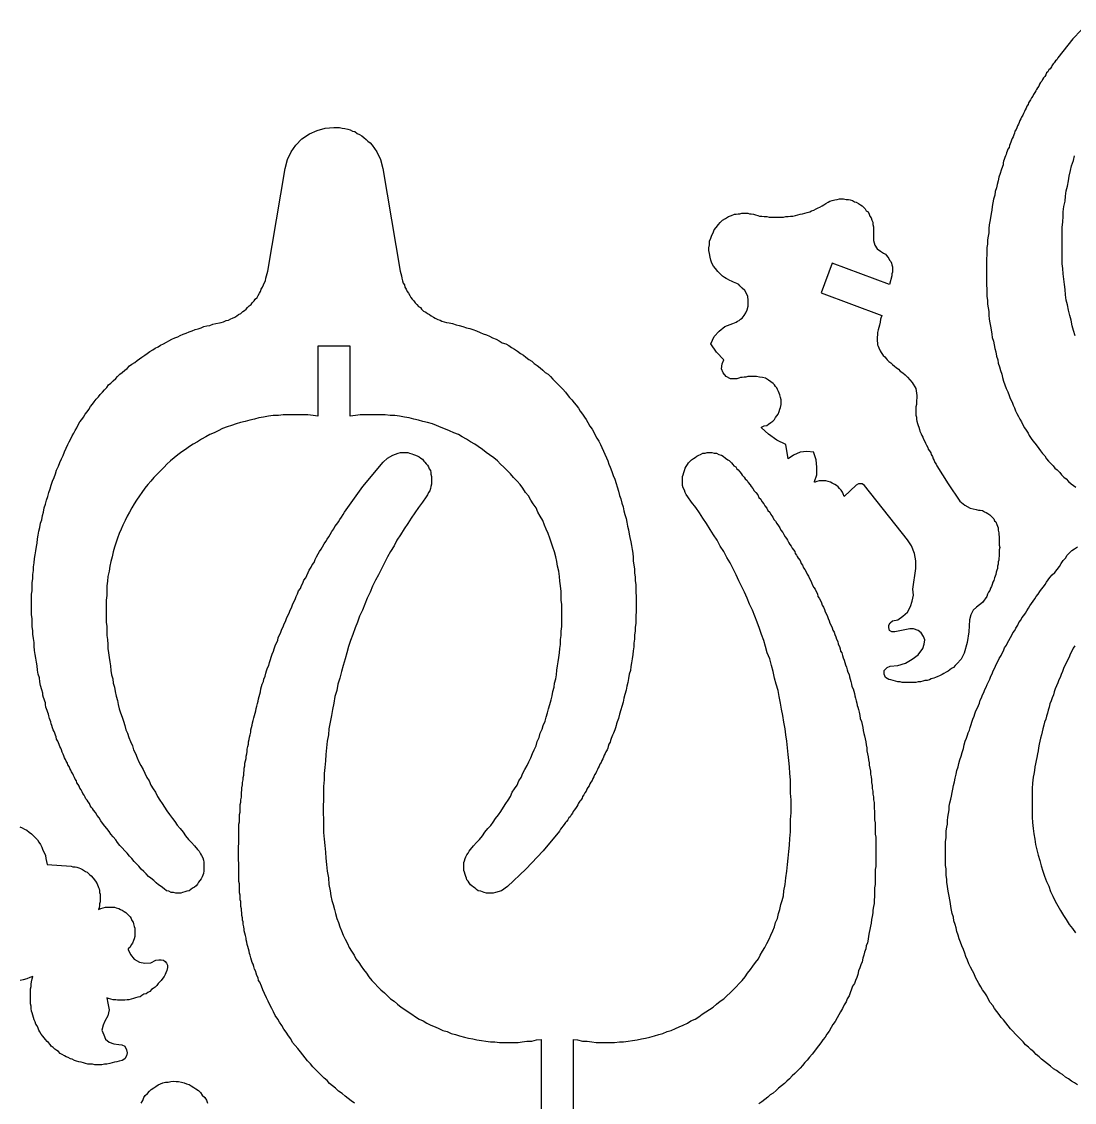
# Model space of a CAD drawing. Extents: x 6 to 899, y 6 to 466.
# Drawn here: x 244 to 441.8, y 258.7 to 461.8 of the extents above; entities that cross this region are included whole.
import ezdxf

# ---------------------------------------------------------------- set-up
doc = ezdxf.new("R2010")
doc.units = 0
doc.header["$MEASUREMENT"] = 0
doc.layers.add('DEFAULT_LAYER', color=1, linetype='Continuous')

msp = doc.modelspace()

# ---------------------------------------------------------------- linework, layer by layer
at = {"layer": 'DEFAULT_LAYER'}
for points in [[(444.67, 461.78), (441.54, 458.53), (438.73, 454.95), (438.51, 454.61), (438.29, 454.39), (438.06, 454.05), (437.84, 453.83), (437.61, 453.49), (437.5, 453.27), (437.28, 452.93), (437.05, 452.71), (436.83, 452.37), (436.61, 452.15), (436.49, 451.81), (436.27, 451.48), (436.05, 451.25), (435.82, 450.92), (435.71, 450.58), (435.49, 450.36), (435.26, 450.02), (435.15, 449.68), (434.93, 449.35), (434.7, 449.01), (434.59, 448.79), (434.37, 448.45), (434.14, 448.12), (434.03, 447.78), (433.8, 447.44), (433.58, 447.11), (433.47, 446.88), (433.24, 446.55), (433.13, 446.21), (432.91, 445.88), (432.8, 445.54), (432.57, 445.2), (432.46, 444.87), (432.24, 444.53), (432.12, 444.19), (431.9, 443.86), (431.79, 443.52), (431.56, 443.19), (431.45, 442.85), (431.34, 442.51), (431.12, 442.18), (431, 441.84), (430.89, 441.51), (430.67, 441.17), (430.56, 440.83), (430.44, 440.5), (430.33, 440.16), (430.11, 439.83), (430, 439.49), (429.88, 439.15), (429.77, 438.82), (429.66, 438.48), (429.55, 438.15), (429.32, 437.81), (429.21, 437.47), (429.1, 437.14), (428.99, 436.8), (428.88, 436.58), (428.76, 436.24), (428.65, 435.9), (428.54, 435.57), (428.43, 435.23), (428.43, 434.9), (428.32, 434.56), (428.09, 433.89), (427.87, 433.22), (427.64, 432.54), (427.53, 431.87), (427.31, 431.2), (427.2, 430.53), (426.97, 429.85), (426.86, 429.18), (426.63, 428.4), (426.52, 427.73), (426.41, 427.05), (426.3, 426.38), (426.19, 425.71), (426.07, 424.93), (425.96, 424.25), (425.85, 423.58), (425.74, 422.91), (425.74, 422.12), (425.63, 421.45), (425.51, 420.78), (425.51, 420), (425.4, 419.32), (425.4, 418.65), (425.4, 417.98), (425.29, 417.2), (425.29, 416.52), (425.29, 415.85), (425.29, 415.07), (425.29, 414.39), (425.29, 413.72), (425.29, 412.94), (425.29, 412.27), (425.4, 411.59), (425.4, 410.81), (425.4, 410.14), (425.51, 409.47), (425.51, 408.68), (425.63, 408.01), (425.74, 407.34), (425.74, 406.66), (425.85, 405.88), (425.96, 405.21), (426.07, 404.54), (426.19, 403.86), (426.3, 403.08), (426.41, 402.41), (426.63, 401.73), (426.75, 401.06), (426.86, 400.39), (427.08, 399.72), (427.2, 398.93), (427.42, 398.26), (427.53, 397.59), (427.76, 396.92), (427.98, 396.25), (428.2, 395.57), (428.32, 394.9), (428.54, 394.23), (428.76, 393.56), (428.99, 392.88), (429.32, 392.21), (429.55, 391.54), (429.77, 390.98), (430.11, 390.31), (430.33, 389.75), (430.56, 389.19), (430.78, 388.63), (431, 388.18), (431.34, 387.62), (431.56, 387.06), (431.9, 386.61), (432.12, 386.05), (432.46, 385.49), (432.8, 385.04), (433.13, 384.48), (433.36, 384.03), (433.69, 383.47), (434.03, 383.03), (434.37, 382.58), (434.81, 382.02), (435.15, 381.57), (435.49, 381.12), (435.82, 380.67), (436.27, 380.22), (436.61, 379.66), (436.94, 379.22), (437.39, 378.77), (437.84, 378.32), (438.17, 377.87), (438.62, 377.54), (439.07, 377.09), (439.41, 376.64), (439.85, 376.19), (440.3, 375.86), (440.75, 375.41), (441.2, 374.96), (441.65, 374.62), (442.1, 374.29)], [(441.98, 402.74), (441.65, 403.75), (441.42, 404.65), (441.2, 405.66), (440.97, 406.55), (440.75, 407.56), (440.53, 408.57), (440.3, 409.47), (440.19, 410.47), (440.08, 411.48), (439.97, 412.38), (439.85, 413.39), (439.74, 414.39), (439.63, 415.4), (439.52, 416.3), (439.52, 417.31), (439.52, 418.32), (439.52, 419.32), (439.52, 420.22), (439.52, 421.23), (439.52, 422.24), (439.52, 423.13), (439.63, 424.14), (439.74, 425.15), (439.74, 426.05), (439.85, 427.05), (440.08, 428.06), (440.19, 428.96), (440.3, 429.97), (440.53, 430.86), (440.75, 431.87), (440.86, 432.77), (441.09, 433.78), (441.31, 434.67), (441.65, 435.68), (441.87, 436.58)], [(306.61, 258.57), (305.94, 259.02), (305.38, 259.47), (304.82, 259.92), (304.26, 260.37), (303.59, 260.82), (303.03, 261.38), (302.47, 261.82), (301.91, 262.27), (301.46, 262.83), (300.9, 263.28), (300.34, 263.84), (299.78, 264.4), (299.33, 264.85), (298.77, 265.41), (298.32, 265.97), (297.76, 266.53), (297.31, 267.09), (296.87, 267.65), (296.42, 268.21), (295.97, 268.88), (295.41, 269.44), (294.96, 270), (294.62, 270.67), (294.18, 271.23), (293.73, 271.91), (293.28, 272.47), (292.94, 273.14), (292.5, 273.81), (292.16, 274.37), (291.71, 275.04), (291.38, 275.72), (291.04, 276.39), (290.7, 277.06), (290.37, 277.73), (290.03, 278.4), (289.7, 279.19), (289.36, 279.86), (289.14, 280.53), (288.8, 281.32), (288.58, 281.65), (288.46, 282.1), (288.24, 282.55), (288.13, 283), (288.02, 283.33), (287.79, 283.78), (287.68, 284.23), (287.57, 284.68), (287.34, 285.01), (287.23, 285.46), (287.12, 285.91), (287.01, 286.36), (286.89, 286.69), (286.78, 287.14), (286.67, 287.59), (286.56, 288.04), (286.45, 288.38), (286.33, 288.82), (286.22, 289.27), (286.22, 289.61), (286.11, 290.06), (286, 290.5), (285.89, 290.95), (285.89, 291.29), (285.77, 291.74), (285.66, 292.18), (285.66, 292.63), (285.55, 292.97), (285.55, 293.42), (285.44, 293.86), (285.44, 294.31), (285.33, 294.76), (285.33, 295.1), (285.21, 295.55), (285.21, 295.99), (285.21, 296.44), (285.1, 296.78), (285.1, 297.23), (285.1, 297.67), (284.99, 298.12), (284.99, 298.57), (284.99, 299.02), (284.99, 299.35), (284.99, 299.8), (284.88, 300.25), (284.88, 300.7), (284.88, 301.15), (284.88, 301.59), (284.88, 301.93), (284.88, 302.38), (284.88, 302.83), (284.88, 303.28), (284.88, 303.72), (284.77, 304.17), (284.77, 304.62), (284.77, 305.07), (284.77, 305.52), (284.77, 305.96), (284.77, 306.41), (284.77, 306.86), (284.88, 307.31), (284.88, 307.76), (284.88, 308.2), (284.88, 308.65), (284.88, 309.1), (284.88, 309.55), (284.88, 310), (284.88, 310.45), (284.88, 311.01), (284.99, 311.45), (284.99, 311.9), (284.99, 312.35), (284.99, 312.8), (285.1, 313.25), (285.1, 313.81), (285.1, 314.25), (285.1, 314.7), (285.21, 315.15), (285.21, 315.6), (285.33, 316.05), (285.33, 316.49), (285.33, 316.94), (285.44, 317.39), (285.44, 317.84), (285.55, 318.4), (285.55, 318.85), (285.66, 319.3), (285.66, 319.74), (285.77, 320.19), (285.77, 320.64), (285.89, 321.09), (285.89, 321.54), (286, 321.98), (286, 322.43), (286.11, 322.88), (286.22, 323.33), (286.22, 323.78), (286.33, 324.23), (286.45, 324.67), (286.45, 325.12), (286.56, 325.57), (286.67, 326.02), (286.67, 326.47), (286.78, 326.91), (286.89, 327.36), (287.01, 327.81), (287.12, 328.26), (287.12, 328.71), (287.23, 329.15), (287.34, 329.6), (287.45, 330.05), (287.57, 330.5), (287.68, 330.95), (287.79, 331.4), (287.9, 331.84), (288.02, 332.29), (288.13, 332.74), (288.24, 333.19), (288.35, 333.64), (288.46, 334.08), (288.58, 334.53), (288.69, 334.98), (288.8, 335.43), (288.91, 335.88), (289.02, 336.44), (289.14, 336.88), (289.25, 337.33), (289.47, 337.78), (289.58, 338.23), (289.81, 338.79), (289.92, 339.35), (290.03, 339.8), (290.26, 340.36), (290.48, 340.81), (290.59, 341.37), (290.82, 341.93), (290.93, 342.37), (291.15, 342.93), (291.38, 343.49), (291.49, 343.94), (291.71, 344.5), (291.94, 345.06), (292.16, 345.51), (292.27, 346.07), (292.5, 346.52), (292.72, 347.08), (292.94, 347.64), (293.17, 348.09), (293.39, 348.65), (293.62, 349.1), (293.84, 349.66), (294.06, 350.22), (294.29, 350.66), (294.51, 351.22), (294.74, 351.67), (294.96, 352.23), (295.19, 352.79), (295.41, 353.24), (295.63, 353.8), (295.86, 354.25), (296.08, 354.81), (296.42, 355.26), (296.64, 355.82), (296.87, 356.27), (297.09, 356.83), (297.43, 357.27), (297.65, 357.72), (297.87, 358.28), (298.1, 358.73), (298.43, 359.29), (298.66, 359.74), (298.99, 360.19), (299.22, 360.75), (299.44, 361.2), (299.78, 361.76), (300, 362.2), (300.34, 362.65), (300.56, 363.1), (300.9, 363.66), (301.23, 364.11), (301.46, 364.56), (301.79, 365), (302.02, 365.45), (302.36, 366.01), (302.69, 366.46), (302.92, 366.91), (303.25, 367.36), (303.59, 367.81), (303.81, 368.25), (304.15, 368.7), (304.48, 369.15), (304.71, 369.6), (308.18, 374.41), (311.99, 379.01), (312.77, 379.79), (313.78, 380.35), (314.79, 380.69), (315.24, 380.8), (315.69, 380.8), (316.13, 380.8), (316.58, 380.8), (316.92, 380.69), (317.37, 380.58), (317.7, 380.46), (318.04, 380.35), (318.49, 380.13), (318.71, 380.02), (319.05, 379.79), (319.38, 379.57), (319.61, 379.23), (319.83, 379.01), (320.06, 378.67), (320.28, 378.45), (320.5, 378.11), (320.62, 377.78), (320.84, 377.44), (320.95, 377.1), (320.95, 376.77), (321.06, 376.32), (321.06, 375.98), (321.06, 375.65), (321.06, 375.2), (321.06, 374.86), (320.95, 374.41), (320.84, 374.08), (320.73, 373.63), (320.5, 373.29), (320.28, 372.85), (320.06, 372.51), (319.38, 371.5), (318.6, 370.49), (317.93, 369.49), (317.26, 368.48), (316.58, 367.47), (315.91, 366.46), (315.24, 365.34), (314.57, 364.33), (314.01, 363.32), (313.33, 362.2), (312.77, 361.2), (312.21, 360.07), (311.65, 358.95), (311.09, 357.83), (310.53, 356.83), (309.97, 355.71), (309.53, 354.59), (308.96, 353.47), (308.52, 352.34), (308.07, 351.22), (307.51, 350.1), (307.17, 348.98), (306.72, 347.86), (306.28, 346.63), (305.83, 345.51), (305.49, 344.39), (305.16, 343.16), (304.82, 342.04), (304.48, 340.81), (304.15, 339.69), (303.81, 338.45), (303.48, 337.33), (303.25, 336.1), (302.92, 334.98), (302.69, 333.75), (302.47, 332.52), (302.24, 331.4), (302.02, 330.16), (301.79, 328.93), (301.68, 327.81), (301.46, 326.58), (301.35, 325.35), (301.23, 324.11), (301.12, 322.88), (301.01, 321.65), (300.9, 320.53), (300.9, 319.3), (300.79, 318.06), (300.79, 316.83), (300.79, 315.6), (300.67, 314.37), (300.67, 313.13), (300.79, 311.9), (300.79, 310.67), (300.79, 309.44), (300.9, 308.2), (301.01, 306.97), (301.12, 305.74), (301.23, 304.62), (301.35, 303.39), (301.46, 302.15), (301.68, 300.92), (301.79, 299.69), (302.02, 298.46), (302.13, 297.56), (302.36, 296.67), (302.58, 295.88), (302.8, 294.98), (303.03, 294.2), (303.25, 293.3), (303.59, 292.52), (303.81, 291.74), (304.15, 290.95), (304.48, 290.17), (304.82, 289.38), (305.27, 288.6), (305.6, 287.81), (306.05, 287.14), (306.5, 286.36), (306.84, 285.69), (307.4, 285.01), (307.84, 284.34), (308.29, 283.67), (308.85, 283), (309.3, 282.33), (309.86, 281.65), (310.42, 281.09), (310.98, 280.42), (311.54, 279.86), (312.21, 279.3), (312.77, 278.74), (313.33, 278.18), (314.01, 277.73), (314.68, 277.17), (315.35, 276.61), (316.02, 276.16), (316.7, 275.72), (317.37, 275.27), (318.04, 274.82), (318.71, 274.37), (319.5, 274.04), (320.17, 273.59), (320.95, 273.25), (321.74, 272.91), (322.41, 272.58), (323.19, 272.24), (323.98, 272.02), (324.76, 271.68), (325.55, 271.46), (326.33, 271.23), (327.23, 271.01), (328.01, 270.79), (328.79, 270.67), (329.58, 270.45), (330.47, 270.34), (331.26, 270.23), (332.16, 270.11), (332.94, 270.11), (333.84, 270), (334.73, 270), (335.52, 270), (336.41, 270), (337.31, 270), (338.09, 270.11), (338.99, 270.23), (339.89, 270.23), (340.78, 270.45), (341.68, 270.56), (341.68, 255.1)], [(347.73, 255.1), (347.73, 270.56), (348.51, 270.45), (349.41, 270.23), (350.3, 270.23), (351.2, 270.11), (351.98, 270), (352.88, 270), (353.78, 270), (354.56, 270), (355.46, 270), (356.35, 270.11), (357.14, 270.11), (358.03, 270.23), (358.82, 270.34), (359.72, 270.45), (360.5, 270.67), (361.28, 270.79), (362.07, 271.01), (362.96, 271.23), (363.75, 271.46), (364.53, 271.68), (365.32, 272.02), (366.1, 272.24), (366.89, 272.58), (367.56, 272.91), (368.34, 273.25), (369.13, 273.59), (369.8, 274.04), (370.58, 274.37), (371.25, 274.82), (371.93, 275.27), (372.6, 275.72), (373.27, 276.16), (373.94, 276.61), (374.62, 277.17), (375.29, 277.73), (375.96, 278.18), (376.52, 278.74), (377.19, 279.3), (377.75, 279.86), (378.31, 280.42), (378.87, 281.09), (379.43, 281.65), (379.99, 282.33), (380.44, 283), (381, 283.67), (381.45, 284.34), (381.9, 285.01), (382.46, 285.69), (382.79, 286.36), (383.24, 287.14), (383.69, 287.81), (384.03, 288.6), (384.47, 289.38), (384.81, 290.17), (385.15, 290.95), (385.48, 291.74), (385.71, 292.52), (386.04, 293.3), (386.27, 294.2), (386.49, 294.98), (386.71, 295.88), (386.94, 296.67), (387.16, 297.56), (387.27, 298.46), (387.5, 299.69), (387.61, 300.92), (387.83, 302.15), (387.95, 303.39), (388.06, 304.62), (388.17, 305.85), (388.28, 307.08), (388.39, 308.32), (388.51, 309.55), (388.51, 310.67), (388.51, 311.9), (388.62, 313.13), (388.62, 314.37), (388.62, 315.6), (388.51, 316.83), (388.51, 318.06), (388.51, 319.3), (388.39, 320.53), (388.28, 321.76), (388.17, 322.99), (388.06, 324.11), (387.95, 325.35), (387.83, 326.58), (387.61, 327.81), (387.5, 328.93), (387.27, 330.16), (387.05, 331.4), (386.83, 332.63), (386.6, 333.75), (386.38, 334.98), (386.15, 336.1), (385.82, 337.33), (385.48, 338.45), (385.26, 339.69), (384.92, 340.81), (384.59, 342.04), (384.14, 343.16), (383.8, 344.39), (383.47, 345.51), (383.02, 346.63), (382.68, 347.75), (382.23, 348.98), (381.79, 350.1), (381.34, 351.22), (380.78, 352.34), (380.33, 353.47), (379.88, 354.59), (379.32, 355.71), (378.76, 356.71), (378.31, 357.83), (377.75, 358.95), (377.19, 360.07), (376.52, 361.08), (375.96, 362.2), (375.29, 363.21), (374.73, 364.33), (374.05, 365.34), (373.38, 366.35), (372.71, 367.47), (372.04, 368.48), (371.37, 369.49), (370.69, 370.49), (369.91, 371.5), (369.24, 372.51), (369.24, 372.51), (368.9, 372.96), (368.68, 373.29), (368.57, 373.74), (368.34, 374.19), (368.23, 374.64), (368.23, 375.09), (368.23, 375.42), (368.23, 375.87), (368.23, 376.32), (368.34, 376.66), (368.45, 377.1), (368.57, 377.44), (368.68, 377.89), (368.9, 378.22), (369.13, 378.56), (369.35, 378.9), (369.57, 379.12), (369.91, 379.46), (370.25, 379.68), (370.58, 379.9), (370.92, 380.13), (371.25, 380.35), (371.59, 380.46), (372.04, 380.69), (372.49, 380.69), (372.82, 380.8), (373.27, 380.8), (373.72, 380.8), (374.17, 380.69), (374.62, 380.69), (375.06, 380.46), (375.51, 380.35), (375.85, 380.13), (376.3, 379.79), (376.74, 379.46), (376.97, 379.34), (377.19, 379.12), (377.42, 378.9), (377.64, 378.56), (377.86, 378.34), (378.2, 378.11), (378.42, 377.78), (378.65, 377.55), (378.98, 377.22), (379.21, 376.88), (379.43, 376.54), (379.77, 376.21), (379.99, 375.87), (380.33, 375.54), (380.55, 375.2), (380.89, 374.75), (381.11, 374.41), (381.45, 374.08), (381.67, 373.63), (382.01, 373.29), (382.35, 372.85), (382.57, 372.4), (382.91, 372.06), (383.13, 371.61), (383.47, 371.17), (383.69, 370.83), (384.03, 370.38), (384.25, 369.93), (384.59, 369.6), (384.81, 369.15), (385.15, 368.7), (385.37, 368.25), (385.71, 367.92), (385.93, 367.47), (386.27, 367.02), (386.49, 366.68), (386.71, 366.24), (387.05, 365.79), (387.27, 365.45), (387.5, 365), (387.72, 364.67), (387.95, 364.33), (388.17, 363.88), (388.39, 363.55), (388.62, 363.21), (388.84, 362.88), (389.07, 362.54), (389.29, 362.2), (389.4, 361.87), (389.63, 361.53), (389.74, 361.31), (389.96, 360.97), (390.3, 360.52), (390.52, 359.96), (390.75, 359.63), (390.97, 359.18), (391.2, 358.84), (391.42, 358.39), (391.64, 357.95), (391.87, 357.61), (392.09, 357.16), (392.32, 356.71), (392.43, 356.38), (392.65, 355.93), (392.88, 355.48), (393.1, 355.15), (393.32, 354.7), (393.55, 354.25), (393.66, 353.8), (393.88, 353.47), (394.11, 353.02), (394.33, 352.57), (394.44, 352.12), (394.67, 351.78), (394.89, 351.34), (395, 350.89), (395.23, 350.44), (395.45, 349.99), (395.56, 349.66), (395.79, 349.21), (395.9, 348.76), (396.13, 348.31), (396.35, 347.86), (396.46, 347.42), (396.69, 347.08), (396.8, 346.63), (397.02, 346.18), (397.13, 345.73), (397.36, 345.29), (397.47, 344.84), (397.69, 344.39), (397.81, 343.94), (397.92, 343.49), (398.14, 343.16), (398.25, 342.71), (398.37, 342.26), (398.59, 341.81), (398.7, 341.37), (398.81, 340.92), (399.04, 340.47), (399.15, 340.02), (399.26, 339.57), (399.49, 339.13), (399.6, 338.68), (399.71, 338.23), (399.82, 337.78), (399.93, 337.33), (400.05, 336.88), (400.27, 336.44), (400.38, 335.99), (400.49, 335.54), (400.61, 335.09), (400.72, 334.64), (400.83, 334.2), (400.94, 333.75), (401.05, 333.3), (401.17, 332.96), (401.28, 332.52), (401.39, 332.07), (401.5, 331.4), (401.61, 330.83), (401.84, 330.27), (401.95, 329.71), (402.06, 329.15), (402.17, 328.59), (402.29, 328.03), (402.4, 327.59), (402.51, 327.03), (402.62, 326.47), (402.73, 325.91), (402.85, 325.35), (402.85, 324.79), (402.96, 324.23), (403.07, 323.66), (403.18, 323.1), (403.3, 322.54), (403.3, 322.1), (403.41, 321.54), (403.52, 320.98), (403.52, 320.42), (403.63, 319.86), (403.74, 319.3), (403.74, 318.85), (403.86, 318.29), (403.86, 317.73), (403.97, 317.17), (403.97, 316.61), (404.08, 316.16), (404.08, 315.6), (404.19, 315.04), (404.19, 314.48), (404.19, 313.92), (404.3, 313.47), (404.3, 312.91), (404.3, 312.35), (404.3, 311.79), (404.42, 311.23), (404.42, 310.67), (404.42, 310.22), (404.42, 309.66), (404.42, 309.1), (404.53, 308.54), (404.53, 307.98), (404.53, 307.42), (404.53, 306.86), (404.53, 306.3), (404.53, 305.85), (404.53, 305.29), (404.53, 304.73), (404.53, 304.17), (404.53, 303.61), (404.53, 303.05), (404.42, 302.49), (404.42, 301.93), (404.42, 301.37), (404.42, 300.81), (404.42, 300.25), (404.42, 299.69), (404.3, 299.02), (404.3, 298.46), (404.3, 297.9), (404.3, 297.34), (404.19, 296.78), (404.19, 296.11), (404.08, 295.55), (403.97, 294.87), (403.97, 294.31), (403.86, 293.64), (403.74, 293.08), (403.63, 292.41), (403.52, 291.85), (403.41, 291.18), (403.3, 290.62), (403.18, 289.94), (403.07, 289.38), (402.96, 288.71), (402.73, 288.15), (402.62, 287.59), (402.4, 286.92), (402.29, 286.36), (402.06, 285.8), (401.95, 285.13), (401.73, 284.57), (401.5, 284.01), (401.28, 283.45), (401.17, 282.77), (400.94, 282.21), (400.72, 281.65), (400.49, 281.09), (400.16, 280.53), (399.93, 279.97), (399.71, 279.3), (399.49, 278.74), (399.15, 278.18), (398.93, 277.62), (398.59, 277.06), (398.25, 276.39), (397.92, 275.72), (397.58, 275.16), (397.25, 274.6), (396.91, 273.92), (396.46, 273.36), (396.13, 272.8), (395.79, 272.13), (395.34, 271.57), (395, 271.01), (394.56, 270.45), (394.22, 269.89), (393.77, 269.33), (393.32, 268.77), (392.99, 268.32), (392.54, 267.76), (392.09, 267.2), (391.64, 266.64), (391.2, 266.19), (390.75, 265.63), (390.3, 265.18), (389.74, 264.62), (389.29, 264.18), (388.84, 263.73), (388.28, 263.17), (387.83, 262.72), (387.39, 262.27), (386.83, 261.82), (386.27, 261.38), (385.82, 260.93), (385.26, 260.48), (384.7, 260.14), (384.25, 259.7), (383.69, 259.25), (383.13, 258.8), (382.57, 258.46)], [(442.39, 262.04), (441.83, 262.37), (441.27, 262.71), (440.71, 263.16), (440.15, 263.49), (439.59, 263.94), (439.03, 264.28), (438.47, 264.72), (437.91, 265.06), (437.35, 265.51), (436.79, 265.96), (436.23, 266.4), (435.67, 266.85), (435.22, 267.3), (434.66, 267.75), (434.21, 268.2), (433.65, 268.65), (433.2, 269.09), (432.64, 269.54), (432.19, 270.1), (431.75, 270.55), (431.19, 271.11), (430.74, 271.56), (430.29, 272.12), (429.84, 272.57), (429.39, 273.13), (428.95, 273.69), (428.5, 274.25), (428.05, 274.69), (427.71, 275.25), (427.26, 275.82), (426.82, 276.38), (426.48, 276.94), (426.03, 277.5), (425.7, 278.06), (425.36, 278.73), (425.02, 279.29), (424.58, 279.85), (424.24, 280.41), (423.9, 281.08), (423.57, 281.64), (423.23, 282.2), (423.01, 282.87), (422.67, 283.43), (422.34, 284.11), (422, 284.78), (421.78, 285.45), (421.44, 286.12), (421.22, 286.79), (420.99, 287.47), (420.66, 288.14), (420.43, 288.81), (420.21, 289.48), (419.98, 290.16), (419.76, 290.83), (419.65, 291.5), (419.42, 292.17), (419.2, 292.84), (419.09, 293.52), (418.86, 294.19), (418.75, 294.86), (418.64, 295.53), (418.53, 296.09), (418.41, 296.76), (418.3, 297.44), (418.19, 298.11), (418.08, 298.78), (417.97, 299.34), (417.85, 300.01), (417.85, 300.69), (417.74, 301.36), (417.74, 301.92), (417.74, 302.59), (417.63, 303.26), (417.63, 303.93), (417.63, 304.61), (417.63, 305.17), (417.63, 305.84), (417.63, 306.51), (417.63, 307.18), (417.63, 307.74), (417.74, 308.42), (417.74, 309.09), (417.74, 309.76), (417.85, 310.43), (417.97, 310.99), (417.97, 311.67), (418.08, 312.34), (418.19, 313.01), (418.3, 313.68), (418.3, 314.35), (418.41, 315.03), (418.64, 315.7), (418.75, 316.26), (418.86, 316.93), (418.97, 317.6), (419.09, 318.27), (419.31, 318.95), (419.42, 319.62), (419.65, 320.4), (419.76, 321.08), (419.98, 321.75), (420.09, 322.42), (420.32, 323.09), (420.54, 323.76), (420.77, 324.44), (420.99, 325.22), (421.1, 325.89), (421.33, 326.57), (421.55, 327.13), (421.78, 327.69), (421.89, 328.13), (422.11, 328.69), (422.22, 329.14), (422.45, 329.7), (422.56, 330.15), (422.78, 330.71), (423.01, 331.27), (423.12, 331.72), (423.34, 332.28), (423.57, 332.73), (423.79, 333.29), (424.02, 333.74), (424.13, 334.3), (424.35, 334.74), (424.58, 335.3), (424.8, 335.75), (425.02, 336.31), (425.25, 336.76), (425.47, 337.21), (425.7, 337.77), (425.92, 338.22), (426.14, 338.78), (426.37, 339.22), (426.59, 339.78), (426.82, 340.23), (427.04, 340.68), (427.26, 341.24), (427.49, 341.69), (427.71, 342.14), (428.05, 342.7), (428.27, 343.15), (428.5, 343.59), (428.72, 344.15), (429.06, 344.6), (429.28, 345.05), (429.51, 345.5), (429.84, 346.06), (430.07, 346.51), (430.29, 346.95), (430.63, 347.4), (430.85, 347.85), (431.19, 348.41), (431.41, 348.86), (431.75, 349.31), (431.97, 349.76), (432.31, 350.2), (432.64, 350.65), (432.87, 351.1), (433.2, 351.55), (433.43, 352), (433.76, 352.44), (434.1, 352.89), (434.43, 353.34), (434.66, 353.79), (435, 354.24), (435.33, 354.69), (435.67, 355.13), (436, 355.58), (436.34, 356.03), (436.56, 356.48), (436.9, 356.93), (437.24, 357.37), (437.68, 357.82), (438.13, 358.27), (438.58, 358.83), (439.03, 359.39), (439.36, 359.95), (439.7, 360.51), (440.15, 360.96), (440.48, 361.52), (440.93, 361.97), (441.38, 362.42), (441.83, 362.75), (442.39, 363.09)], [(441.94, 344.49), (441.6, 344.04), (441.38, 343.48), (441.04, 342.92), (440.82, 342.36), (440.6, 341.91), (440.37, 341.35), (440.04, 340.79), (439.81, 340.23), (439.59, 339.67), (439.36, 339.11), (439.14, 338.55), (438.92, 338.1), (438.69, 337.54), (438.47, 336.98), (438.24, 336.42), (438.02, 335.86), (437.91, 335.3), (437.68, 334.74), (437.46, 334.18), (437.24, 333.62), (437.12, 332.95), (436.9, 332.39), (436.79, 331.83), (436.56, 331.27), (436.45, 330.71), (436.23, 330.15), (436.12, 329.59), (435.89, 328.92), (435.78, 328.36), (435.67, 327.8), (435.44, 327.13), (435.33, 326.57), (435.22, 326.01), (435.11, 325.33), (435, 324.77), (434.88, 324.21), (434.77, 323.54), (434.66, 322.98), (434.55, 322.31), (434.43, 321.75), (434.32, 321.08), (434.21, 320.4), (434.1, 319.84), (434.1, 319.84), (433.99, 318.72), (433.87, 317.71), (433.87, 316.59), (433.87, 315.47), (433.87, 314.47), (433.87, 313.35), (433.87, 312.34), (433.99, 311.33), (434.1, 310.21), (434.21, 309.2), (434.43, 308.19), (434.55, 307.18), (434.77, 306.18), (435, 305.17), (435.33, 304.16), (435.56, 303.15), (435.89, 302.14), (436.23, 301.25), (436.56, 300.24), (437.01, 299.34), (437.35, 298.33), (437.8, 297.44), (438.24, 296.54), (438.69, 295.64), (439.25, 294.75), (439.81, 293.85), (440.26, 293.07), (440.82, 292.17), (441.49, 291.39), (442.05, 290.6)], [(243.69, 310.51), (244.14, 310.29), (244.59, 310.06), (245.04, 309.84), (245.49, 309.5), (245.93, 309.17), (246.27, 308.83), (246.72, 308.38), (247.05, 308.05), (247.28, 307.6), (247.61, 307.15), (247.84, 306.7), (248.06, 306.14), (248.29, 305.69), (248.51, 305.13), (248.62, 304.57), (248.73, 304.01), (248.85, 303.45), (253.33, 303.12), (253.66, 303.01), (254.11, 303.01), (254.45, 302.89), (254.78, 302.78), (255.12, 302.67), (255.46, 302.45), (255.68, 302.33), (256.02, 302.11), (256.35, 302), (256.58, 301.77), (256.8, 301.55), (257.14, 301.32), (257.47, 300.88), (257.92, 300.32), (258.26, 299.76), (258.48, 299.08), (258.59, 298.86), (258.7, 298.52), (258.7, 298.19), (258.82, 297.85), (258.82, 297.52), (258.82, 297.18), (258.82, 296.73), (258.82, 296.4), (258.7, 296.06), (258.7, 295.72), (258.59, 295.28), (258.48, 294.94), (258.48, 294.94), (258.93, 295.16), (259.38, 295.28), (259.83, 295.39), (260.27, 295.39), (260.61, 295.39), (261.06, 295.39), (261.51, 295.39), (261.84, 295.28), (262.29, 295.16), (262.63, 294.94), (262.96, 294.83), (263.3, 294.6), (263.63, 294.38), (263.86, 294.15), (264.19, 293.82), (264.42, 293.59), (264.64, 293.26), (264.75, 292.92), (264.98, 292.59), (265.09, 292.25), (265.2, 291.8), (265.31, 291.47), (265.31, 291.02), (265.31, 290.68), (265.31, 290.23), (265.31, 289.9), (265.2, 289.45), (265.09, 289.11), (264.87, 288.67), (264.64, 288.33), (264.42, 287.88), (264.08, 287.55), (264.08, 287.43), (264.53, 286.54), (265.2, 285.64), (266.21, 285.08), (267.22, 284.86), (268.34, 284.97), (269.24, 285.42), (269.8, 285.53), (270.24, 285.53), (270.69, 285.42), (271.03, 285.19), (271.25, 284.86), (271.48, 284.52), (271.48, 284.07), (271.36, 283.51), (271.14, 283.06), (271.03, 282.73), (270.8, 282.39), (270.58, 282.06), (270.24, 281.61), (270.02, 281.38), (269.68, 281.05), (269.46, 280.71), (269.12, 280.38), (268.79, 280.15), (268.45, 279.93), (268.12, 279.59), (267.78, 279.37), (267.44, 279.14), (267, 279.03), (266.66, 278.81), (266.32, 278.58), (265.87, 278.47), (265.43, 278.36), (265.09, 278.25), (264.64, 278.13), (264.19, 278.02), (263.86, 278.02), (263.41, 277.91), (262.96, 277.91), (262.51, 277.91), (262.07, 277.91), (261.73, 278.02), (261.28, 278.02), (260.83, 278.13), (260.39, 278.25), (260.05, 278.36), (260.27, 277.35), (260.5, 276.12), (260.27, 275), (259.71, 273.99), (259.38, 273.21), (259.15, 272.31), (259.49, 271.41), (259.83, 270.63), (260.5, 270.07), (261.39, 269.73), (262.29, 269.62), (262.85, 269.51), (263.41, 269.28), (263.75, 268.61), (263.86, 268.05), (263.75, 267.49), (263.41, 266.93), (262.96, 266.6), (262.4, 266.48), (261.95, 266.37), (261.51, 266.26), (261.06, 266.15), (260.61, 266.04), (260.05, 265.92), (259.6, 265.92), (259.15, 265.81), (258.7, 265.81), (258.26, 265.81), (257.81, 265.81), (257.36, 265.92), (256.91, 265.92), (256.46, 265.92), (256.02, 266.04), (255.68, 266.15), (255.23, 266.26), (254.78, 266.37), (254.34, 266.48), (254, 266.6), (253.55, 266.82), (253.22, 266.93), (252.77, 267.16), (252.43, 267.27), (252.1, 267.49), (251.65, 267.72), (251.31, 267.94), (250.97, 268.28), (250.64, 268.5), (250.3, 268.72), (249.97, 269.06), (249.63, 269.28), (249.41, 269.62), (249.07, 269.96), (248.85, 270.18), (248.51, 270.52), (248.29, 270.85), (248.06, 271.19), (247.73, 271.52), (247.5, 271.97), (247.28, 272.31), (247.17, 272.64), (246.94, 273.09), (246.72, 273.43), (246.61, 273.88), (246.38, 274.21), (246.27, 274.66), (246.16, 275.11), (246.05, 275.56), (245.93, 275.89), (245.82, 276.34), (245.82, 276.79), (245.71, 277.24), (245.71, 277.69), (245.71, 278.13), (245.71, 278.58), (245.71, 279.03), (245.71, 279.48), (245.71, 280.04), (245.82, 280.49), (245.82, 280.94), (245.93, 281.38), (246.05, 281.94), (246.16, 282.39), (245.6, 282.17), (245.04, 281.94), (244.36, 281.72), (243.8, 281.61)], [(266.49, 258.59), (266.8, 259.07), (267.04, 259.62), (267.28, 260.02), (267.68, 260.42), (268.07, 260.81), (268.39, 261.13), (268.86, 261.45), (269.26, 261.68), (269.73, 262), (270.13, 262.24), (270.61, 262.4), (271.08, 262.55), (271.56, 262.55), (272.11, 262.63), (272.51, 262.71), (273.06, 262.63), (273.54, 262.63), (274.09, 262.55), (274.57, 262.4), (275.04, 262.24), (275.52, 262.08), (275.91, 261.84), (276.39, 261.52), (276.79, 261.29), (277.26, 260.97), (277.66, 260.57), (277.97, 260.1), (278.45, 259.62), (278.77, 259.15), (279, 258.59)]]:
    msp.add_lwpolyline(points, dxfattribs=at)
for points in [[(277.07, 306.23), (277.41, 305.9), (277.63, 305.45), (277.86, 305.11), (278.08, 304.67), (278.19, 304.22), (278.31, 303.88), (278.31, 303.43), (278.31, 302.99), (278.31, 302.65), (278.31, 302.2), (278.19, 301.75), (278.08, 301.42), (277.97, 301.08), (277.75, 300.74), (277.52, 300.41), (277.3, 300.07), (277.07, 299.74), (276.85, 299.4), (276.51, 299.18), (276.18, 298.95), (275.84, 298.73), (275.51, 298.5), (275.06, 298.39), (274.72, 298.28), (274.27, 298.17), (273.94, 298.06), (273.49, 298.06), (273.04, 298.06), (272.59, 298.17), (272.14, 298.17), (271.7, 298.39), (271.25, 298.5), (270.8, 298.84), (270.24, 299.29), (269.79, 299.62), (269.34, 299.96), (268.9, 300.41), (268.34, 300.86), (267.89, 301.19), (267.44, 301.64), (266.99, 302.09), (266.54, 302.54), (266.1, 303.1), (265.65, 303.55), (265.2, 303.99), (264.75, 304.55), (264.3, 305), (263.85, 305.56), (263.41, 306.01), (262.96, 306.57), (262.51, 307.02), (262.06, 307.58), (261.73, 308.03), (261.28, 308.59), (260.83, 309.15), (260.49, 309.6), (260.05, 310.16), (259.71, 310.6), (259.26, 311.16), (258.93, 311.61), (258.59, 312.17), (258.25, 312.62), (257.92, 313.18), (257.58, 313.63), (257.36, 313.96), (257.13, 314.19), (256.91, 314.52), (256.8, 314.86), (256.57, 315.2), (256.35, 315.53), (256.12, 315.76), (256.01, 316.09), (255.79, 316.43), (255.56, 316.77), (255.45, 317.1), (255.23, 317.44), (255, 317.77), (254.89, 318.11), (254.67, 318.45), (254.44, 318.78), (254.33, 319.12), (254.11, 319.45), (254, 319.79), (253.77, 320.13), (253.66, 320.46), (253.44, 320.8), (253.32, 321.13), (253.1, 321.47), (252.99, 321.81), (252.76, 322.14), (252.65, 322.48), (252.43, 322.82), (252.32, 323.15), (252.09, 323.49), (251.98, 323.82), (251.87, 324.16), (251.64, 324.5), (251.53, 324.94), (251.42, 325.28), (251.2, 325.62), (251.08, 325.95), (250.97, 326.29), (250.86, 326.62), (250.63, 326.96), (250.52, 327.41), (250.41, 327.74), (250.3, 328.08), (250.19, 328.42), (249.96, 328.75), (249.85, 329.09), (249.74, 329.54), (249.63, 329.87), (249.51, 330.21), (249.4, 330.55), (249.29, 330.88), (249.18, 331.33), (249.07, 331.67), (248.95, 332), (248.84, 332.34), (248.73, 332.67), (248.62, 333.01), (248.51, 333.46), (248.51, 333.79), (248.39, 334.13), (248.28, 334.47), (248.17, 334.8), (248.06, 335.25), (248.06, 335.59), (247.83, 336.26), (247.61, 337.04), (247.5, 337.72), (247.39, 338.5), (247.16, 339.17), (247.05, 339.96), (246.94, 340.74), (246.83, 341.41), (246.71, 342.2), (246.6, 342.87), (246.49, 343.65), (246.38, 344.44), (246.38, 345.11), (246.27, 345.89), (246.15, 346.68), (246.15, 347.35), (246.04, 348.13), (246.04, 348.92), (246.04, 349.59), (245.93, 350.37), (245.93, 351.16), (245.93, 351.94), (245.93, 352.62), (245.93, 353.4), (245.93, 354.18), (246.04, 354.86), (246.04, 355.64), (246.04, 356.42), (246.15, 357.1), (246.15, 357.88), (246.27, 358.66), (246.27, 359.34), (246.38, 360.12), (246.49, 360.91), (246.6, 361.58), (246.71, 362.36), (246.83, 363.15), (246.94, 363.82), (247.05, 364.6), (247.16, 365.27), (247.27, 366.06), (247.5, 366.73), (247.61, 367.52), (247.83, 368.19), (247.95, 368.97), (248.17, 369.64), (248.28, 370.43), (248.51, 371.1), (248.73, 371.88), (248.95, 372.56), (249.18, 373.34), (249.4, 374.01), (249.63, 374.69), (249.85, 375.47), (250.19, 376.14), (250.41, 376.81), (250.63, 377.49), (250.97, 378.27), (251.2, 378.94), (251.53, 379.61), (251.87, 380.29), (252.09, 380.96), (252.43, 381.63), (252.76, 382.3), (252.99, 382.86), (253.32, 383.42), (253.55, 383.98), (253.88, 384.43), (254.11, 384.99), (254.44, 385.44), (254.67, 386), (255, 386.56), (255.34, 387.01), (255.68, 387.46), (256.01, 388.02), (256.35, 388.47), (256.68, 388.91), (257.02, 389.47), (257.36, 389.92), (257.69, 390.37), (258.03, 390.82), (258.48, 391.27), (258.81, 391.71), (259.26, 392.16), (259.6, 392.61), (260.05, 393.06), (260.38, 393.51), (260.83, 393.84), (261.28, 394.29), (261.73, 394.74), (262.06, 395.08), (262.51, 395.52), (262.96, 395.86), (263.41, 396.31), (263.85, 396.64), (264.3, 397.09), (264.75, 397.43), (265.31, 397.76), (265.76, 398.1), (266.21, 398.44), (266.66, 398.77), (267.22, 399.11), (267.66, 399.44), (268.11, 399.78), (268.67, 400.12), (269.12, 400.45), (269.68, 400.68), (270.13, 401.01), (270.69, 401.24), (271.25, 401.57), (271.7, 401.8), (272.26, 402.13), (272.82, 402.36), (273.38, 402.58), (273.83, 402.81), (274.39, 403.03), (274.95, 403.25), (275.51, 403.48), (276.07, 403.7), (276.63, 403.93), (277.19, 404.04), (277.75, 404.26), (278.31, 404.49), (278.87, 404.6), (279.43, 404.71), (279.99, 404.93), (280.55, 405.05), (281.22, 405.16), (281.56, 405.27), (282, 405.38), (282.45, 405.61), (282.9, 405.72), (283.35, 405.94), (283.68, 406.05), (284.13, 406.28), (284.47, 406.5), (284.8, 406.73), (285.25, 406.95), (285.59, 407.29), (285.92, 407.51), (286.26, 407.73), (286.48, 408.07), (286.82, 408.41), (287.16, 408.63), (287.38, 408.97), (287.72, 409.3), (287.94, 409.64), (288.28, 409.98), (288.5, 410.31), (288.73, 410.76), (288.95, 411.1), (289.06, 411.54), (289.29, 411.88), (289.51, 412.33), (289.62, 412.66), (289.85, 413.11), (289.96, 413.56), (290.07, 414.01), (290.18, 414.46), (290.29, 414.9), (293.54, 434.17), (293.99, 435.85), (294.66, 437.31), (295.56, 438.54), (296.68, 439.78), (298.14, 440.67), (299.59, 441.34), (301.05, 441.79), (302.73, 441.9), (303.29, 441.9), (303.74, 441.9), (304.3, 441.79), (304.75, 441.68), (305.31, 441.57), (305.75, 441.46), (306.2, 441.23), (306.65, 441.12), (307.1, 440.78), (307.55, 440.56), (307.99, 440.34), (308.33, 440), (308.78, 439.66), (309.12, 439.33), (309.56, 438.99), (309.9, 438.54), (310.8, 437.31), (311.47, 435.85), (311.92, 434.17), (315.16, 414.9), (315.28, 414.46), (315.39, 414.01), (315.5, 413.56), (315.61, 413.11), (315.72, 412.66), (315.95, 412.33), (316.06, 411.88), (316.29, 411.54), (316.51, 411.1), (316.73, 410.76), (316.96, 410.31), (317.18, 409.98), (317.41, 409.64), (317.74, 409.3), (317.97, 408.97), (318.3, 408.63), (318.64, 408.29), (318.97, 408.07), (319.2, 407.73), (319.53, 407.4), (319.98, 407.17), (320.32, 406.95), (320.65, 406.73), (320.99, 406.5), (321.44, 406.28), (321.77, 406.05), (322.22, 405.83), (322.67, 405.72), (323.01, 405.49), (323.46, 405.38), (323.9, 405.27), (324.35, 405.16), (325.02, 405.05), (325.7, 404.82), (326.26, 404.71), (326.93, 404.49), (327.6, 404.26), (328.27, 404.15), (328.83, 403.93), (329.5, 403.7), (330.18, 403.37), (330.74, 403.14), (331.41, 402.92), (331.97, 402.69), (332.53, 402.36), (333.2, 402.13), (333.76, 401.8), (334.32, 401.46), (334.99, 401.24), (335.55, 400.9), (336.11, 400.56), (336.67, 400.23), (337.23, 399.89), (337.8, 399.44), (338.36, 399.11), (338.8, 398.77), (339.36, 398.32), (339.92, 397.99), (340.37, 397.54), (340.93, 397.2), (341.49, 396.76), (341.94, 396.31), (342.39, 395.86), (342.95, 395.52), (343.4, 395.08), (343.84, 394.63), (344.4, 394.07), (344.85, 393.62), (345.3, 393.17), (345.75, 392.72), (346.2, 392.16), (346.53, 391.71), (346.98, 391.15), (347.43, 390.71), (347.88, 390.15), (348.21, 389.7), (348.66, 389.14), (349, 388.58), (349.45, 388.02), (349.78, 387.46), (350.12, 387.01), (350.45, 386.45), (350.79, 385.78), (351.24, 385.22), (351.57, 384.66), (351.8, 384.1), (352.14, 383.54), (352.47, 382.98), (352.81, 382.3), (353.03, 381.74), (353.37, 381.07), (353.59, 380.51), (353.93, 379.84), (354.15, 379.28), (354.38, 378.61), (354.6, 378.05), (354.94, 377.26), (355.16, 376.48), (355.5, 375.81), (355.72, 375.02), (355.94, 374.35), (356.17, 373.57), (356.39, 372.78), (356.62, 372.11), (356.84, 371.32), (357.06, 370.65), (357.18, 369.87), (357.4, 369.2), (357.62, 368.41), (357.74, 367.74), (357.85, 366.96), (358.07, 366.28), (358.18, 365.5), (358.3, 364.83), (358.52, 364.04), (358.63, 363.37), (358.74, 362.59), (358.86, 361.91), (358.97, 361.13), (358.97, 360.46), (359.08, 359.67), (359.19, 359), (359.19, 358.22), (359.31, 357.43), (359.31, 356.76), (359.42, 355.98), (359.42, 355.3), (359.42, 354.52), (359.53, 353.85), (359.53, 353.06), (359.53, 352.39), (359.53, 351.61), (359.53, 350.93), (359.42, 350.15), (359.42, 349.48), (359.42, 348.69), (359.31, 348.02), (359.31, 347.24), (359.19, 346.57), (359.19, 345.78), (359.08, 345), (359.08, 344.33), (358.97, 343.54), (358.86, 342.87), (358.74, 342.08), (358.63, 341.3), (358.52, 340.63), (358.41, 339.84), (358.18, 339.17), (358.07, 338.39), (357.96, 337.6), (357.74, 336.93), (357.62, 336.15), (357.4, 335.36), (357.18, 334.69), (357.06, 333.91), (356.84, 333.12), (356.62, 332.45), (356.39, 331.67), (356.17, 330.88), (356.06, 330.55), (355.94, 330.21), (355.83, 329.87), (355.72, 329.54), (355.61, 329.09), (355.5, 328.75), (355.38, 328.42), (355.27, 328.08), (355.05, 327.74), (354.94, 327.41), (354.82, 327.07), (354.71, 326.74), (354.6, 326.4), (354.38, 326.06), (354.26, 325.62), (354.15, 325.28), (354.04, 324.94), (353.82, 324.61), (353.7, 324.27), (353.48, 323.94), (353.37, 323.6), (353.26, 323.26), (353.03, 322.93), (352.92, 322.59), (352.7, 322.25), (352.58, 321.92), (352.36, 321.58), (352.25, 321.25), (352.02, 320.91), (351.91, 320.57), (351.69, 320.24), (351.57, 319.9), (351.35, 319.57), (351.24, 319.23), (351.01, 318.89), (350.79, 318.56), (350.68, 318.22), (350.45, 317.89), (350.23, 317.55), (350.12, 317.21), (349.89, 316.88), (349.67, 316.54), (349.45, 316.21), (349.33, 315.87), (349.11, 315.53), (348.89, 315.31), (348.66, 314.97), (348.55, 314.64), (348.33, 314.3), (348.1, 313.96), (347.88, 313.63), (347.65, 313.4), (347.54, 313.07), (347.32, 312.73), (347.09, 312.4), (346.87, 312.17), (346.65, 311.84), (346.42, 311.5), (346.2, 311.28), (345.97, 310.94), (345.75, 310.6), (345.53, 310.38), (345.3, 310.04), (345.08, 309.71), (342.05, 306.01), (338.8, 302.54), (335.33, 299.29), (334.21, 298.5), (333.09, 298.17), (332.64, 298.06), (332.19, 298.06), (331.75, 298.06), (331.41, 298.06), (330.96, 298.17), (330.63, 298.28), (330.29, 298.39), (329.84, 298.5), (329.5, 298.73), (329.28, 298.95), (328.94, 299.18), (328.61, 299.4), (328.38, 299.62), (328.16, 299.96), (327.94, 300.3), (327.71, 300.52), (327.6, 300.86), (327.49, 301.19), (327.38, 301.53), (327.26, 301.98), (327.15, 302.31), (327.15, 302.65), (327.15, 302.99), (327.15, 303.43), (327.15, 303.77), (327.26, 304.11), (327.38, 304.55), (327.49, 304.89), (327.71, 305.23), (327.94, 305.56), (328.16, 305.9), (328.38, 306.23), (328.94, 306.91), (329.5, 307.58), (330.06, 308.14), (330.63, 308.81), (331.07, 309.48), (331.63, 310.16), (332.19, 310.72), (332.64, 311.39), (333.09, 312.06), (333.65, 312.73), (334.1, 313.4), (334.55, 314.19), (334.99, 314.86), (335.44, 315.53), (335.89, 316.21), (336.23, 316.99), (336.67, 317.66), (337.12, 318.33), (337.46, 319.12), (337.91, 319.79), (338.24, 320.57), (338.58, 321.25), (339.03, 322.03), (339.36, 322.7), (339.7, 323.49), (340.04, 324.27), (340.37, 324.94), (340.71, 325.73), (340.93, 326.51), (341.27, 327.3), (341.49, 328.08), (341.83, 328.86), (342.05, 329.54), (342.39, 330.32), (342.61, 331.11), (342.84, 331.89), (343.06, 332.67), (343.28, 333.46), (343.51, 334.35), (343.73, 335.14), (343.84, 335.92), (344.07, 336.71), (344.18, 337.49), (344.4, 338.28), (344.52, 339.06), (344.63, 339.96), (344.74, 340.74), (344.85, 341.52), (344.97, 342.31), (345.08, 343.2), (345.19, 343.99), (345.3, 344.77), (345.3, 345.67), (345.41, 346.45), (345.41, 347.24), (345.53, 348.13), (345.53, 348.92), (345.53, 349.81), (345.53, 350.6), (345.53, 351.38), (345.53, 352.28), (345.41, 353.06), (345.41, 353.96), (345.41, 354.74), (345.3, 355.75), (345.19, 356.65), (345.08, 357.54), (344.97, 358.55), (344.74, 359.45), (344.63, 360.35), (344.4, 361.24), (344.18, 362.14), (343.84, 363.03), (343.62, 363.82), (343.28, 364.71), (342.95, 365.61), (342.61, 366.4), (342.28, 367.18), (341.94, 368.08), (341.49, 368.86), (341.04, 369.64), (340.71, 370.43), (340.15, 371.21), (339.7, 371.88), (339.25, 372.67), (338.69, 373.34), (338.24, 374.13), (337.68, 374.8), (337.12, 375.47), (336.45, 376.14), (335.89, 376.81), (335.33, 377.37), (334.66, 378.05), (333.99, 378.61), (333.43, 379.28), (332.75, 379.84), (331.97, 380.4), (331.3, 380.85), (330.63, 381.41), (329.84, 381.97), (329.17, 382.42), (328.38, 382.86), (327.6, 383.31), (326.82, 383.76), (326.14, 384.21), (325.25, 384.54), (324.46, 384.88), (323.68, 385.22), (322.89, 385.55), (322, 385.89), (321.21, 386.22), (320.32, 386.45), (319.42, 386.67), (318.64, 386.9), (317.74, 387.12), (316.85, 387.34), (315.95, 387.46), (315.05, 387.68), (314.16, 387.79), (313.26, 387.79), (312.36, 387.91), (311.36, 387.91), (310.46, 387.91), (309.56, 387.91), (308.55, 387.91), (307.66, 387.91), (306.76, 387.79), (305.75, 387.68), (305.75, 400.79), (299.7, 400.79), (299.7, 387.68), (298.81, 387.79), (297.8, 387.91), (296.9, 387.91), (296.01, 387.91), (295, 387.91), (294.1, 387.91), (293.21, 387.91), (292.31, 387.79), (291.3, 387.79), (290.41, 387.68), (289.51, 387.46), (288.61, 387.34), (287.83, 387.12), (286.93, 386.9), (286.04, 386.67), (285.14, 386.45), (284.36, 386.22), (283.46, 385.89), (282.68, 385.66), (281.78, 385.33), (281, 384.88), (280.21, 384.54), (279.43, 384.21), (278.64, 383.76), (277.86, 383.31), (277.07, 382.86), (276.29, 382.42), (275.62, 381.97), (274.83, 381.41), (274.16, 380.96), (273.38, 380.4), (272.71, 379.84), (272.03, 379.28), (271.36, 378.61), (270.8, 378.05), (270.13, 377.37), (269.57, 376.81), (268.9, 376.14), (268.34, 375.47), (267.78, 374.8), (267.22, 374.13), (266.66, 373.34), (266.21, 372.67), (265.65, 371.88), (265.2, 371.21), (264.75, 370.43), (264.3, 369.64), (263.85, 368.86), (263.52, 368.08), (263.07, 367.18), (262.73, 366.4), (262.4, 365.61), (262.06, 364.71), (261.73, 363.82), (261.5, 363.03), (261.28, 362.14), (261.05, 361.24), (260.83, 360.35), (260.61, 359.45), (260.49, 358.55), (260.27, 357.54), (260.16, 356.65), (260.05, 355.75), (260.05, 354.74), (260.05, 353.96), (259.93, 353.06), (259.93, 352.28), (259.93, 351.38), (259.93, 350.6), (259.93, 349.7), (259.93, 348.92), (260.05, 348.13), (260.05, 347.24), (260.05, 346.45), (260.16, 345.67), (260.27, 344.77), (260.27, 343.99), (260.38, 343.2), (260.49, 342.31), (260.61, 341.52), (260.72, 340.74), (260.83, 339.84), (260.94, 339.06), (261.17, 338.28), (261.28, 337.49), (261.5, 336.71), (261.61, 335.92), (261.84, 335.03), (262.06, 334.24), (262.17, 333.46), (262.4, 332.67), (262.62, 331.89), (262.96, 331.11), (263.18, 330.32), (263.41, 329.54), (263.63, 328.75), (263.97, 328.08), (264.19, 327.3), (264.53, 326.51), (264.86, 325.73), (265.09, 324.94), (265.42, 324.27), (265.76, 323.49), (266.1, 322.7), (266.43, 322.03), (266.88, 321.25), (267.22, 320.57), (267.55, 319.79), (268, 319.12), (268.34, 318.33), (268.78, 317.66), (269.23, 316.99), (269.57, 316.21), (270.02, 315.53), (270.46, 314.86), (270.91, 314.19), (271.36, 313.52), (271.81, 312.84), (272.37, 312.06), (272.82, 311.5), (273.27, 310.83), (273.83, 310.16), (274.39, 309.48), (274.83, 308.81), (275.39, 308.14), (275.95, 307.58), (276.51, 306.91), (277.07, 306.23)], [(373.5, 401.27), (374.17, 402.62), (375.07, 403.63), (376.19, 404.52), (377.65, 405.08), (377.98, 405.2), (378.32, 405.31), (378.54, 405.53), (378.88, 405.64), (379.1, 405.87), (379.44, 406.09), (379.77, 406.54), (380.11, 407.1), (380.33, 407.66), (380.56, 408.33), (380.56, 408.89), (380.56, 409.45), (380.45, 410.13), (380.22, 410.69), (379.89, 411.25), (379.44, 411.69), (379.21, 411.92), (378.99, 412.14), (378.77, 412.37), (378.43, 412.59), (378.09, 412.7), (377.76, 412.81), (377.42, 413.04), (377.09, 413.15), (376.64, 413.37), (376.41, 413.49), (376.08, 413.71), (375.74, 413.93), (375.52, 414.16), (375.29, 414.38), (375.07, 414.61), (374.84, 414.83), (374.4, 415.39), (374.06, 415.84), (373.72, 416.4), (373.5, 416.96), (373.39, 417.52), (373.28, 418.19), (373.16, 418.75), (373.16, 419.31), (373.28, 419.87), (373.28, 420.54), (373.5, 421.1), (373.72, 421.66), (373.95, 422.11), (374.17, 422.67), (374.51, 423.12), (374.96, 423.68), (375.29, 424.02), (375.74, 424.47), (376.3, 424.8), (376.86, 425.14), (377.42, 425.36), (377.98, 425.59), (378.32, 425.59), (378.65, 425.7), (378.99, 425.7), (379.33, 425.81), (379.66, 425.81), (380, 425.81), (380.45, 425.81), (380.78, 425.7), (381.12, 425.7), (381.57, 425.59), (381.9, 425.47), (382.35, 425.36), (382.69, 425.25), (383.13, 425.25), (383.58, 425.14), (384.03, 425.14), (384.48, 425.03), (384.93, 425.03), (385.38, 425.03), (385.82, 425.03), (386.27, 425.03), (386.72, 425.03), (387.17, 425.03), (387.62, 425.14), (388.06, 425.14), (388.51, 425.25), (388.96, 425.25), (389.41, 425.36), (389.86, 425.47), (390.3, 425.59), (390.75, 425.7), (391.2, 425.81), (391.65, 425.92), (392.1, 426.03), (392.43, 426.26), (392.88, 426.37), (393.33, 426.59), (393.67, 426.82), (394, 426.93), (394.45, 427.15), (394.79, 427.38), (395.12, 427.6), (395.57, 427.83), (395.91, 428.05), (396.35, 428.16), (396.8, 428.27), (397.25, 428.39), (397.7, 428.5), (398.03, 428.5), (398.48, 428.5), (398.93, 428.39), (399.38, 428.39), (399.72, 428.27), (400.16, 428.16), (400.5, 427.94), (400.84, 427.83), (401.28, 427.6), (401.62, 427.38), (401.96, 427.15), (402.18, 426.93), (402.52, 426.59), (402.74, 426.26), (403.08, 426.03), (403.3, 425.59), (403.41, 425.25), (403.64, 424.91), (403.75, 424.47), (403.97, 424.13), (403.97, 423.68), (404.08, 423.23), (404.08, 422.78), (404.08, 422.34), (404.08, 421.89), (404.08, 421.44), (404.08, 420.66), (404.31, 419.76), (404.76, 419.09), (405.43, 418.64), (405.77, 418.42), (405.99, 418.3), (406.33, 418.08), (406.55, 417.86), (406.77, 417.52), (407, 417.3), (407.11, 416.96), (407.33, 416.73), (407.45, 416.4), (407.56, 416.06), (407.67, 415.73), (407.67, 415.39), (407.67, 415.05), (407.67, 414.72), (407.56, 414.38), (407.56, 414.05), (407.11, 412.37), (396.35, 416.4), (394.23, 410.8), (405.65, 406.54), (405.43, 405.87), (405.32, 405.31), (405.2, 404.75), (405.09, 404.3), (404.98, 403.85), (404.87, 403.4), (404.87, 402.96), (404.76, 402.51), (404.76, 402.17), (404.76, 401.83), (404.87, 401.39), (404.87, 401.05), (404.98, 400.83), (405.09, 400.49), (405.32, 399.93), (405.54, 399.59), (405.77, 399.26), (405.88, 399.03), (406.21, 398.81), (406.44, 398.47), (406.66, 398.25), (407, 397.91), (407.33, 397.69), (407.67, 397.35), (408.01, 397.02), (408.34, 396.79), (408.79, 396.46), (409.13, 396.12), (409.57, 395.79), (410.02, 395.45), (410.47, 395), (411.37, 393.99), (412.04, 392.87), (412.26, 391.53), (412.15, 390.18), (412.15, 389.85), (412.04, 389.4), (412.04, 389.06), (412.04, 388.62), (412.04, 388.28), (412.04, 387.83), (412.15, 387.49), (412.15, 387.05), (412.26, 386.71), (412.37, 386.26), (412.49, 385.93), (412.6, 385.59), (412.71, 385.14), (412.82, 384.81), (413.05, 384.36), (413.16, 384.02), (413.38, 383.69), (413.5, 383.35), (413.72, 382.9), (413.83, 382.57), (414.06, 382.23), (414.28, 381.78), (414.39, 381.45), (414.62, 381.11), (414.84, 380.77), (414.95, 380.44), (415.18, 380.1), (415.29, 379.65), (415.51, 379.32), (415.62, 378.98), (415.85, 378.64), (415.96, 378.31), (418.09, 374.95), (420.33, 371.7), (421.23, 370.91), (422.23, 370.35), (423.35, 370.13), (423.8, 370.02), (424.14, 370.02), (424.59, 369.91), (424.92, 369.68), (425.26, 369.57), (425.59, 369.35), (425.93, 369.12), (426.15, 368.9), (426.38, 368.67), (426.71, 368.34), (426.83, 368), (427.05, 367.78), (427.28, 367.33), (427.39, 366.99), (427.5, 366.66), (427.5, 366.21), (427.61, 365.76), (427.61, 365.42), (427.72, 364.98), (427.72, 364.53), (427.72, 364.19), (427.72, 363.74), (427.72, 363.41), (427.84, 362.96), (427.72, 362.51), (427.72, 362.18), (427.72, 361.73), (427.72, 361.39), (427.61, 360.94), (427.61, 360.61), (427.5, 360.27), (427.5, 359.82), (427.39, 359.49), (427.39, 359.04), (427.28, 358.7), (427.16, 358.37), (427.05, 357.92), (426.94, 357.58), (426.83, 357.25), (426.71, 356.8), (426.49, 356.46), (426.38, 356.01), (426.27, 355.68), (426.04, 355.34), (425.93, 354.89), (425.71, 354.56), (425.48, 354.22), (425.37, 353.77), (424.59, 352.65), (423.47, 351.76), (422.79, 351.2), (422.35, 350.3), (422.12, 349.4), (422.01, 347.16), (421.67, 345.15), (421.11, 343.13), (420.55, 342.01), (419.77, 341.11), (419.43, 340.78), (419.1, 340.44), (418.76, 340.22), (418.42, 339.99), (418.09, 339.77), (417.75, 339.55), (417.3, 339.32), (416.97, 339.1), (416.52, 338.87), (416.18, 338.76), (415.74, 338.54), (415.4, 338.43), (414.95, 338.31), (414.62, 338.09), (414.17, 337.98), (413.72, 337.98), (413.38, 337.87), (412.94, 337.75), (412.49, 337.75), (412.04, 337.64), (411.59, 337.64), (411.25, 337.64), (410.81, 337.64), (410.36, 337.64), (409.91, 337.64), (409.46, 337.64), (409.13, 337.75), (408.68, 337.75), (408.23, 337.87), (407.78, 337.98), (407.33, 338.09), (407, 338.2), (406.33, 338.54), (406.1, 339.21), (406.1, 339.88), (406.66, 340.44), (407.22, 340.67), (408.68, 340.78), (410.13, 341.23), (411.37, 342.01), (412.49, 342.79), (413.38, 344.03), (413.61, 344.81), (413.72, 345.6), (413.5, 346.27), (413.05, 346.94), (412.49, 347.39), (411.59, 347.72), (410.92, 347.72), (408.12, 347.16), (407.56, 347.16), (407.11, 347.39), (407, 347.95), (407, 348.4), (407.22, 348.84), (407.67, 349.18), (408.68, 349.4), (409.57, 350.08), (410.47, 350.86), (411.03, 351.87), (411.37, 352.88), (411.59, 354), (411.48, 355.12), (412.04, 359.04), (412.04, 360.5), (411.81, 361.84), (411.25, 363.3), (410.47, 364.42), (402.4, 374.61), (401.96, 374.95), (401.28, 374.95), (400.84, 374.72), (398.6, 372.59), (398.37, 373.04), (398.26, 373.38), (398.03, 373.72), (397.7, 374.05), (397.47, 374.39), (397.14, 374.61), (396.8, 374.84), (396.35, 375.06), (396.02, 375.28), (395.57, 375.4), (395.12, 375.51), (394.79, 375.51), (394.34, 375.51), (393.89, 375.51), (393.44, 375.4), (393.11, 375.28), (392.99, 375.28), (392.99, 375.4), (393.44, 376.63), (393.44, 378.08), (393.33, 379.43), (392.88, 380.77), (392.88, 380.89), (391.54, 381), (390.3, 380.89), (389.07, 380.32), (388.06, 379.65), (387.62, 382.34), (385.94, 383.13), (384.37, 384.25), (383.02, 385.48), (383.02, 385.59), (383.58, 385.81), (384.03, 385.93), (384.37, 386.15), (384.82, 386.49), (385.15, 386.71), (385.49, 387.05), (385.71, 387.38), (385.94, 387.72), (386.16, 388.06), (386.38, 388.5), (386.5, 388.95), (386.61, 389.29), (386.72, 389.85), (386.72, 390.3), (386.72, 390.74), (386.61, 391.19), (386.5, 391.64), (386.38, 391.98), (386.27, 392.31), (386.05, 392.65), (385.94, 392.98), (385.71, 393.21), (385.49, 393.54), (385.26, 393.77), (384.82, 394.1), (384.37, 394.44), (383.81, 394.78), (383.25, 394.89), (382.69, 395), (382.13, 395.11), (381.45, 395.11), (381.12, 395.11), (380.78, 395.11), (380.45, 395.11), (380.11, 395), (379.77, 395), (379.44, 394.89), (379.1, 394.89), (378.77, 394.78), (378.43, 394.66), (378.09, 394.66), (377.2, 394.66), (376.41, 395.11), (375.85, 395.79), (375.52, 396.57), (375.63, 397.47), (375.96, 398.25), (374.62, 399.71), (373.5, 401.27)]]:
    msp.add_lwpolyline(points, close=True, dxfattribs=at)

doc.saveas('drawing.dxf')
